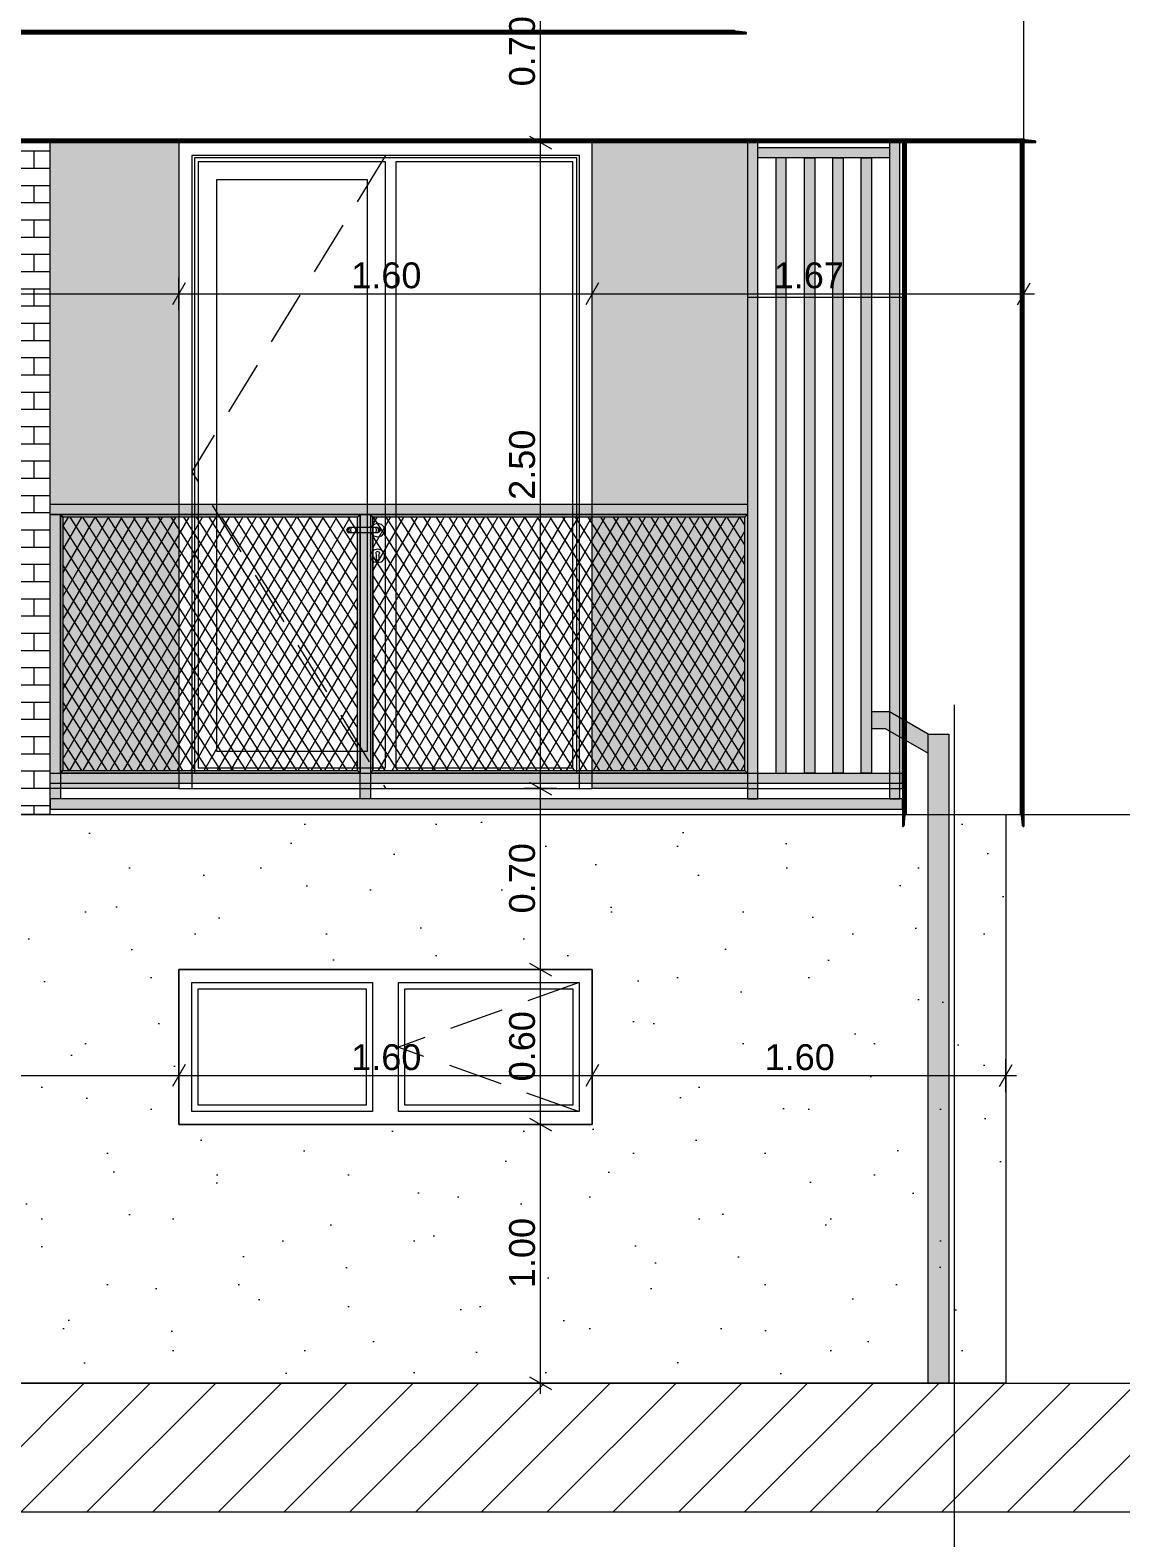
# Model space of a CAD drawing. Header units: millimetres. Extents: x 476571643 to 477489869, y 4620928210 to 4621294454.
# Drawn here: x 477478927 to 477483150, y 4620993931 to 4620999764 of the extents above; entities that cross this region are included whole.
import ezdxf

# ---------------------------------------------------------------- set-up
doc = ezdxf.new("R2010")
doc.units = ezdxf.units.MM
doc.header["$MEASUREMENT"] = 0
doc.linetypes.add('Hidden Line', pattern=[317.5, 211.666667, -105.833333])
for name, color, linetype, lineweight in [('0_Pen_No__250_Pen_No__255', 255, 'Continuous', 0), ('0_Pen_No__250_Pen_No__7', 7, 'Continuous', 0), ('2D Drafting - General_Pen_No__30_Pen_No__9_Pen_No__9_Pen_No__253', 252, 'Continuous', 0), ('2D Drafting - General_Pen_No__30_Pen_No__9_Pen_No__9_Pen_No__7', 7, 'Continuous', 0), ('2D Drafting - General_Pen_No__7_Pen_No__250', 7, 'Continuous', 0), ('2D Drafting - General_Pen_No__7_Pen_No__7', 7, 'Continuous', 0), ('New_2D Drafting - General_Pen_No__255', 255, 'Continuous', 0), ('New_2D Drafting - General_Pen_No__30_Pen_No__9_Pen_No__9_Pen_No__255', 255, 'Continuous', 0), ('New_2D Drafting - General_Pen_No__30_Pen_No__9_Pen_No__9_Pen_No__7', 7, 'Continuous', 0), ('New_2D Drafting - General_Pen_No__4', 7, 'Continuous', 0), ('New_2D Drafting - General_Pen_No__42', 250, 'Continuous', 0), ('New_2D Drafting - General_Pen_No__7', 7, 'Continuous', 0), ('New_Site & Landscape - Terrain_Pen_No__250', 7, 'Continuous', 0), ('New_Structural - Bearing_Pen_No__250', 7, 'Continuous', 0), ('New_Structural - Bearing_Pen_No__7', 7, 'Continuous', 0), ('Structural - Bearing_Pen_No__250', 7, 'Continuous', 0), ('Structural - Bearing_Pen_No__7', 7, 'Continuous', 0), ('zoma_Pen_No__1', 1, 'Continuous', 0), ('zoma_Pen_No__142', 142, 'Continuous', 0), ('zoma_Pen_No__5_Pen_No__5_Pen_No__142', 142, 'Continuous', 0)]:
    doc.layers.add(name, color=color, linetype=linetype, lineweight=lineweight)
doc.layers.add('zoma', color=7, linetype='Continuous')
doc.styles.add('GENERATED_STYLE_2', font='arial.ttf')
doc.dimstyles.new('GENERATED_STYLE__3', dxfattribs={"dimtxt": 200, "dimasz": 64.421331, "dimexe": 0.18, "dimexo": 3, "dimgap": 0.09, "dimtad": 1, "dimtih": 1, "dimtoh": 1, "dimlfac": 0.001, "dimzin": 0, "dimdsep": 46, "dimtxsty": 'GENERATED_STYLE_2', "dimblk": 'ARROWHEAD_2', "dimblk1": 'ARROWHEAD_2', "dimblk2": 'ARROWHEAD_2', "dimcen": 0.09, "dimclrd": 142, "dimclre": 142, "dimclrt": 142, "dimadec": 0, "dimazin": 0, "dimtfac": 1, "dimtdec": 4, "dimtmove": 0, "dimatfit": 3, "dimfxl": 1, "dimtolj": 1, "dimtzin": 0, "dimarcsym": 0})
doc.dimstyles.new('GENERATED_STYLE__31', dxfattribs={"dimtxt": 100, "dimasz": 64.421331, "dimexe": 0.18, "dimexo": 3, "dimgap": 0.09, "dimtad": 1, "dimtih": 1, "dimtoh": 1, "dimlfac": 0.001, "dimzin": 0, "dimdsep": 46, "dimtxsty": 'GENERATED_STYLE_2', "dimblk": 'ARROWHEAD_2', "dimblk1": 'ARROWHEAD_2', "dimblk2": 'ARROWHEAD_2', "dimcen": 0.09, "dimclrd": 142, "dimclre": 142, "dimclrt": 142, "dimadec": 0, "dimazin": 0, "dimtfac": 1, "dimtdec": 4, "dimtmove": 0, "dimatfit": 3, "dimfxl": 1, "dimtolj": 1, "dimtzin": 0, "dimarcsym": 0})
doc.dimstyles.new('GENERATED_STYLE__32', dxfattribs={"dimtxt": 100, "dimasz": 64.421331, "dimexe": 0.18, "dimexo": 3, "dimgap": 0.09, "dimtad": 1, "dimlfac": 0.001, "dimzin": 0, "dimdsep": 46, "dimtxsty": 'GENERATED_STYLE_2', "dimblk": 'ARROWHEAD_2', "dimblk1": 'ARROWHEAD_2', "dimblk2": 'ARROWHEAD_2', "dimcen": 0.09, "dimclrd": 142, "dimclre": 142, "dimclrt": 142, "dimadec": 0, "dimazin": 0, "dimtfac": 1, "dimtdec": 4, "dimtmove": 0, "dimatfit": 3, "dimfxl": 1, "dimtolj": 1, "dimtzin": 0, "dimarcsym": 0})
doc.dimstyles.new('GENERATED_STYLE__5', dxfattribs={"dimtxt": 300, "dimasz": 152, "dimexe": 0.18, "dimexo": 3, "dimgap": 0.09, "dimtad": 1, "dimtih": 1, "dimtoh": 1, "dimlfac": 0.001, "dimzin": 0, "dimdsep": 46, "dimtxsty": 'GENERATED_STYLE_2', "dimblk": 'ARROWHEAD_2', "dimblk1": 'ARROWHEAD_2', "dimblk2": 'ARROWHEAD_2', "dimcen": 0.09, "dimclrd": 1, "dimclre": 1, "dimclrt": 1, "dimadec": 0, "dimazin": 0, "dimtfac": 1, "dimtdec": 4, "dimtmove": 0, "dimatfit": 3, "dimfxl": 1, "dimtolj": 1, "dimtzin": 0, "dimarcsym": 0})
pattern_1 = [(60, (476844527.15, 4621385791.044), (-38.9711432, 22.5), []), (122.8330945, (476844527.15, 4621385791.044), (36.8060797, 18.75), [])]

# ---------------------------------------------------------------- blocks, each defined once
blk = doc.blocks.new('*D1048', base_point=(476844527.1, 4621385791))
at = {"layer": 'zoma_Pen_No__142', "color": 142, "linetype": 'Continuous', "lineweight": 0, "transparency": 16777216}
for p, q in [((477461802.3, 4620991851.8), (477461753.4, 4620991767)), ((477461777.8, 4620991745.8), (477461777.8, 4620991873)), ((477482479.7, 4620991767), (477482528.7, 4620991851.8)), ((477482504.2, 4620991745.8), (477482504.2, 4620991873)), ((477461736.4, 4620991809.4), (477461777.8, 4620991809.4)), ((477461777.8, 4620991809.4), (477482504.2, 4620991809.4)), ((477482504.2, 4620991809.4), (477482545.6, 4620991809.4))]:
    blk.add_line(p, q, dxfattribs=at)
at = {"layer": 'zoma_Pen_No__142', "color": 142, "lineweight": 0, "transparency": 16777216, "insert": (477471799.1, 4620991849.4), "char_height": 200, "attachment_point": 7, "style": 'GENERATED_STYLE_2'}
blk.add_mtext('\\A1;{\\pql;\\fArial CYR|b0|i0|c204|p34;20.73}', dxfattribs=at)
blk = doc.blocks.new('ARROWHEAD_2')
at = {"color": 0, "linetype": 'Continuous', "lineweight": 0}
for p, q in [((-0.378, -0.655), (0.378, 0.655)), ((0, 0), (-1, 0))]:
    blk.add_line(p, q, dxfattribs=at)
blk = doc.blocks.new('*D1054', base_point=(476844527.1, 4621385791))
at = {"layer": 'zoma_Pen_No__142', "color": 142, "linetype": 'Continuous', "lineweight": 0, "transparency": 16777216}
for p, q in [((477475842.7, 4620992644.2), (477475793.7, 4620992559.5)), ((477475818.2, 4620992538.3), (477475818.2, 4620992665.4)), ((477482329, 4620992644.2), (477482280.1, 4620992559.5)), ((477482304.6, 4620992538.3), (477482304.6, 4620992665.4)), ((477475818.2, 4620992601.8), (477482304.6, 4620992601.8))]:
    blk.add_line(p, q, dxfattribs=at)
at = {"layer": 'zoma_Pen_No__142', "color": 142, "lineweight": 0, "transparency": 16777216, "char_height": 200, "attachment_point": 7, "style": 'GENERATED_STYLE_2'}
for s, insert in [('\\A1;{\\pql;\\fArial CYR|b0|i0|c204|p34;6.49}', (477478795.3, 4620992641.8)), ('\\A1;{\\pql;\\fArial CYR|b0|i0|c204|p34;0.40}', (477481748, 4620992641.8))]:
    blk.add_mtext(s, dxfattribs=dict(at, insert=insert))
blk = doc.blocks.new('*D1055', base_point=(476844527.1, 4621385791))
at = {"layer": 'zoma_Pen_No__142', "color": 142, "linetype": 'Continuous', "lineweight": 0, "transparency": 16777216}
for p, q in [((477482329, 4620992644.2), (477482280.1, 4620992559.5)), ((477482304.6, 4620992538.3), (477482304.6, 4620992665.4)), ((477482680.1, 4620992559.5), (477482729, 4620992644.2)), ((477482704.6, 4620992538.3), (477482704.6, 4620992665.4)), ((477482304.6, 4620992601.8), (477482704.6, 4620992601.8)), ((477482704.6, 4620992601.8), (477482746, 4620992601.8))]:
    blk.add_line(p, q, dxfattribs=at)
blk = doc.blocks.new('*D1726', base_point=(476844527.1, 4621385791))
at = {"layer": 'zoma_Pen_No__1', "color": 1, "linetype": 'Continuous', "lineweight": 0, "transparency": 16777216}
for p, q in [((477482704.6, 4621004671.5), (477482704.6, 4621004971.5)), ((477487755.2, 4621004671.5), (477487755.2, 4621004971.5)), ((477482762.3, 4621004921.5), (477482646.8, 4621004721.5)), ((477487697.5, 4621004721.5), (477487813, 4621004921.5)), ((477482606.8, 4621004821.5), (477482704.6, 4621004821.5)), ((477482704.6, 4621004821.5), (477487755.2, 4621004821.5)), ((477487755.2, 4621004821.5), (477487853, 4621004821.5))]:
    blk.add_line(p, q, dxfattribs=at)
at = {"layer": 'zoma_Pen_No__1', "color": 1, "lineweight": 0, "transparency": 16777216, "insert": (477484717, 4621004881.5), "char_height": 300, "attachment_point": 7, "style": 'GENERATED_STYLE_2'}
blk.add_mtext('\\A1;{\\pql;\\fArial CYR|b0|i0|c204|p34;19.00}', dxfattribs=at)
blk = doc.blocks.new('*D2126', base_point=(476844527.1, 4621385791))
at = {"layer": 'zoma_Pen_No__142', "color": 142, "linetype": 'Continuous', "lineweight": 0, "transparency": 16777216}
for p, q in [((477478028.7, 4620998786.8), (477477979.7, 4620998702)), ((477478004.2, 4620998680.8), (477478004.2, 4620998808)), ((477479527.6, 4620998786.8), (477479478.7, 4620998702)), ((477479503.2, 4620998680.8), (477479503.2, 4620998808)), ((477478004.2, 4620998744.4), (477479503.2, 4620998744.4))]:
    blk.add_line(p, q, dxfattribs=at)
at = {"layer": 'zoma_Pen_No__142', "color": 142, "lineweight": 0, "transparency": 16777216, "insert": (477478620.7, 4620998764.4), "char_height": 100, "attachment_point": 7, "style": 'GENERATED_STYLE_2'}
blk.add_mtext('\\A1;{\\pql;\\fArial CYR|b0|i0|c204|p34;1.50}', dxfattribs=at)
blk = doc.blocks.new('*D2127', base_point=(476844527.1, 4621385791))
at = {"layer": 'zoma_Pen_No__142', "color": 142, "linetype": 'Continuous', "lineweight": 0, "transparency": 16777216}
for p, q in [((477479527.6, 4620998786.8), (477479478.7, 4620998702)), ((477479503.2, 4620998680.8), (477479503.2, 4620998808)), ((477481127.6, 4620998786.8), (477481078.7, 4620998702)), ((477481103.2, 4620998680.8), (477481103.2, 4620998808)), ((477479503.2, 4620998744.4), (477481103.2, 4620998744.4))]:
    blk.add_line(p, q, dxfattribs=at)
at = {"layer": 'zoma_Pen_No__142', "color": 142, "lineweight": 0, "transparency": 16777216, "insert": (477480170.1, 4620998764.4), "char_height": 100, "attachment_point": 7, "style": 'GENERATED_STYLE_2'}
blk.add_mtext('\\A1;{\\pql;\\fArial CYR|b0|i0|c204|p34;1.60}', dxfattribs=at)
blk = doc.blocks.new('*D2128', base_point=(476844527.1, 4621385791))
at = {"layer": 'zoma_Pen_No__142', "color": 142, "linetype": 'Continuous', "lineweight": 0, "transparency": 16777216}
for p, q in [((477481127.6, 4620998786.8), (477481078.7, 4620998702)), ((477481103.2, 4620998680.8), (477481103.2, 4620998808)), ((477482749.7, 4620998702), (477482798.6, 4620998786.8)), ((477482774.1, 4620998680.8), (477482774.1, 4620998808)), ((477481103.2, 4620998744.4), (477482774.1, 4620998744.4)), ((477482774.1, 4620998744.4), (477482815.6, 4620998744.4))]:
    blk.add_line(p, q, dxfattribs=at)
at = {"layer": 'zoma_Pen_No__142', "color": 142, "lineweight": 0, "transparency": 16777216, "insert": (477481805.6, 4620998764.4), "char_height": 100, "attachment_point": 7, "style": 'GENERATED_STYLE_2'}
blk.add_mtext('\\A1;{\\pql;\\fArial CYR|b0|i0|c204|p34;1.67}', dxfattribs=at)
blk = doc.blocks.new('*D2139', base_point=(476844527.1, 4621385791))
at = {"layer": 'zoma_Pen_No__142', "color": 142, "linetype": 'Continuous', "lineweight": 0, "transparency": 16777216}
for p, q in [((477478004.2, 4620995655.8), (477478004.2, 4620995783)), ((477479503.2, 4620995655.8), (477479503.2, 4620995783)), ((477478028.7, 4620995761.8), (477477979.7, 4620995677)), ((477479527.6, 4620995761.8), (477479478.7, 4620995677)), ((477478004.2, 4620995719.4), (477479503.2, 4620995719.4))]:
    blk.add_line(p, q, dxfattribs=at)
at = {"layer": 'zoma_Pen_No__142', "color": 142, "lineweight": 0, "transparency": 16777216, "insert": (477478620.7, 4620995739.4), "char_height": 100, "attachment_point": 7, "style": 'GENERATED_STYLE_2'}
blk.add_mtext('\\A1;{\\pql;\\fArial CYR|b0|i0|c204|p34;1.50}', dxfattribs=at)
blk = doc.blocks.new('*D2140', base_point=(476844527.1, 4621385791))
at = {"layer": 'zoma_Pen_No__142', "color": 142, "linetype": 'Continuous', "lineweight": 0, "transparency": 16777216}
for p, q in [((477479503.2, 4620995655.8), (477479503.2, 4620995783)), ((477481102.7, 4620995655.8), (477481102.7, 4620995783)), ((477479527.6, 4620995761.8), (477479478.7, 4620995677)), ((477481127.2, 4620995761.8), (477481078.3, 4620995677)), ((477479503.2, 4620995719.4), (477481102.7, 4620995719.4))]:
    blk.add_line(p, q, dxfattribs=at)
at = {"layer": 'zoma_Pen_No__142', "color": 142, "lineweight": 0, "transparency": 16777216, "insert": (477480169.9, 4620995739.4), "char_height": 100, "attachment_point": 7, "style": 'GENERATED_STYLE_2'}
blk.add_mtext('\\A1;{\\pql;\\fArial CYR|b0|i0|c204|p34;1.60}', dxfattribs=at)
blk = doc.blocks.new('*D2141', base_point=(476844527.1, 4621385791))
at = {"layer": 'zoma_Pen_No__142', "color": 142, "linetype": 'Continuous', "lineweight": 0, "transparency": 16777216}
for p, q in [((477481102.7, 4620995655.8), (477481102.7, 4620995783)), ((477482703.8, 4620995655.8), (477482703.8, 4620995783)), ((477481127.2, 4620995761.8), (477481078.3, 4620995677)), ((477482679.4, 4620995677), (477482728.3, 4620995761.8)), ((477481102.7, 4620995719.4), (477482703.8, 4620995719.4)), ((477482703.8, 4620995719.4), (477482745.3, 4620995719.4))]:
    blk.add_line(p, q, dxfattribs=at)
at = {"layer": 'zoma_Pen_No__142', "color": 142, "lineweight": 0, "transparency": 16777216, "insert": (477481770.3, 4620995739.4), "char_height": 100, "attachment_point": 7, "style": 'GENERATED_STYLE_2'}
blk.add_mtext('\\A1;{\\pql;\\fArial CYR|b0|i0|c204|p34;1.60}', dxfattribs=at)
blk = doc.blocks.new('*D2176', base_point=(476844527.1, 4621385791))
at = {"layer": 'zoma_Pen_No__142', "color": 142, "linetype": 'Continuous', "lineweight": 0, "transparency": 16777216}
for p, q in [((477480860.4, 4620995554.5), (477480945.2, 4620995505.5)), ((477480966.4, 4620995530), (477480839.2, 4620995530)), ((477480902.8, 4620994529.9), (477480902.8, 4620995530)), ((477480966.4, 4620994529.9), (477480839.2, 4620994529.9)), ((477480860.4, 4620994554.4), (477480945.2, 4620994505.5)), ((477480902.8, 4620994488.5), (477480902.8, 4620994529.9))]:
    blk.add_line(p, q, dxfattribs=at)
at = {"layer": 'zoma_Pen_No__142', "color": 142, "lineweight": 0, "transparency": 16777216, "insert": (477480882.8, 4620994896.9), "char_height": 100, "attachment_point": 7, "rotation": 90, "style": 'GENERATED_STYLE_2'}
blk.add_mtext('\\A1;{\\pql;\\fArial CYR|b0|i0|c204|p34;1.00}', dxfattribs=at)
blk = doc.blocks.new('*D2177', base_point=(476844527.1, 4621385791))
at = {"layer": 'zoma_Pen_No__142', "color": 142, "linetype": 'Continuous', "lineweight": 0, "transparency": 16777216}
for p, q in [((477480860.4, 4620996154.5), (477480945.2, 4620996105.5)), ((477480966.4, 4620996130), (477480839.2, 4620996130)), ((477480902.8, 4620995530), (477480902.8, 4620996130)), ((477480860.4, 4620995554.5), (477480945.2, 4620995505.5)), ((477480966.4, 4620995530), (477480839.2, 4620995530))]:
    blk.add_line(p, q, dxfattribs=at)
at = {"layer": 'zoma_Pen_No__142', "color": 142, "lineweight": 0, "transparency": 16777216, "insert": (477480882.8, 4620995697), "char_height": 100, "attachment_point": 7, "rotation": 90, "style": 'GENERATED_STYLE_2'}
blk.add_mtext('\\A1;{\\pql;\\fArial CYR|b0|i0|c204|p34;0.60}', dxfattribs=at)
blk = doc.blocks.new('*D2178', base_point=(476844527.1, 4621385791))
at = {"layer": 'zoma_Pen_No__142', "color": 142, "linetype": 'Continuous', "lineweight": 0, "transparency": 16777216}
for p, q in [((477480860.4, 4620996854.5), (477480945.2, 4620996805.5)), ((477480966.4, 4620996830), (477480839.2, 4620996830)), ((477480902.8, 4620996130), (477480902.8, 4620996830)), ((477480860.4, 4620996154.5), (477480945.2, 4620996105.5)), ((477480966.4, 4620996130), (477480839.2, 4620996130))]:
    blk.add_line(p, q, dxfattribs=at)
at = {"layer": 'zoma_Pen_No__142', "color": 142, "lineweight": 0, "transparency": 16777216, "insert": (477480882.8, 4620996347), "char_height": 100, "attachment_point": 7, "rotation": 90, "style": 'GENERATED_STYLE_2'}
blk.add_mtext('\\A1;{\\pql;\\fArial CYR|b0|i0|c204|p34;0.70}', dxfattribs=at)
blk = doc.blocks.new('*D2179', base_point=(476844527.1, 4621385791))
at = {"layer": 'zoma_Pen_No__142', "color": 142, "linetype": 'Continuous', "lineweight": 0, "transparency": 16777216}
for p, q in [((477480860.4, 4620999354.5), (477480945.2, 4620999305.5)), ((477480966.4, 4620999330), (477480839.2, 4620999330)), ((477480902.8, 4620996830), (477480902.8, 4620999330)), ((477480860.4, 4620996854.5), (477480945.2, 4620996805.5)), ((477480966.4, 4620996830), (477480839.2, 4620996830))]:
    blk.add_line(p, q, dxfattribs=at)
at = {"layer": 'zoma_Pen_No__142', "color": 142, "lineweight": 0, "transparency": 16777216, "insert": (477480882.8, 4620997947), "char_height": 100, "attachment_point": 7, "rotation": 90, "style": 'GENERATED_STYLE_2'}
blk.add_mtext('\\A1;{\\pql;\\fArial CYR|b0|i0|c204|p34;2.50}', dxfattribs=at)
blk = doc.blocks.new('*D2180', base_point=(476844527.1, 4621385791))
at = {"layer": 'zoma_Pen_No__142', "color": 142, "linetype": 'Continuous', "lineweight": 0, "transparency": 16777216}
for p, q in [((477480860.4, 4621000054.5), (477480945.2, 4621000005.5)), ((477480966.4, 4621000030), (477480839.2, 4621000030)), ((477480902.8, 4620999330), (477480902.8, 4621000030)), ((477480860.4, 4620999354.5), (477480945.2, 4620999305.5)), ((477480966.4, 4620999330), (477480839.2, 4620999330))]:
    blk.add_line(p, q, dxfattribs=at)
at = {"layer": 'zoma_Pen_No__142', "color": 142, "lineweight": 0, "transparency": 16777216, "insert": (477480882.8, 4620999547), "char_height": 100, "attachment_point": 7, "rotation": 90, "style": 'GENERATED_STYLE_2'}
blk.add_mtext('\\A1;{\\pql;\\fArial CYR|b0|i0|c204|p34;0.70}', dxfattribs=at)

msp = doc.modelspace()

# ---------------------------------------------------------------- hatches: boundary and pattern name
at = {"layer": '0_Pen_No__250_Pen_No__255', "linetype": 'Continuous', "lineweight": 0, "true_color": 0x3f3f3f}
for points in [[(477482403.572, 4620996966.617), (477482403.572, 4620997040.121), (477482253.68, 4620997126.75), (477482183.68, 4620997126.75), (477482183.68, 4620997062.75), (477482237.236, 4620997062.75)], [(477482403.572, 4620994529.923), (477482403.572, 4620997040.121), (477482483.741, 4620997040.121), (477482483.808, 4620994529.922)]]:
    msp.add_hatch(color=250, dxfattribs=at).paths.add_polyline_path(points)
at = {"layer": '2D Drafting - General_Pen_No__30_Pen_No__9_Pen_No__9_Pen_No__253', "linetype": 'Continuous', "lineweight": 0}
h = msp.add_hatch(dxfattribs=at)
h.set_pattern_fill('BRICK___RUNNING_BOND', color=252, style=0, pattern_type=2)
h.set_pattern_definition([(180, (477424474.43, 4620999563.556), (0, 66.64), []), (90, (477424474.43, 4620999563.56), (244.8, 0), [66.64, -66.64]), (90, (477424352.03, 4620999630.2), (244.8, 0), [66.64, -66.64])])
h.paths.add_polyline_path([(477468504.11, 4620996729.99), (477468504.11, 4620999329.993), (477468904.237, 4620999329.993), (477470053.922, 4620999329.991), (477470053.922, 4620996829.986), (477471653.915, 4620996829.986), (477471653.915, 4620999329.991), (477475104.092, 4620999329.99), (477475293.294, 4620999329.99), (477475403.662, 4620999329.99), (477476404.193, 4620999329.99), (477476404.193, 4620997729.991), (477478004.193, 4620997729.991), (477478004.193, 4620999329.99), (477479449.743, 4620999329.99), (477479003.82, 4620999329.989), (477479003.829, 4620996729.98), (477476053.792, 4620996729.99), (477475803.662, 4620996729.99), (477475436.137, 4620996729.99), (477475403.662, 4620996729.99), (477470504.051, 4620996729.99), (477468904.237, 4620996729.99), (477468504.237, 4620996729.99)])
at = {"layer": '2D Drafting - General_Pen_No__7_Pen_No__7', "linetype": 'Continuous', "lineweight": 0}
h = msp.add_hatch(dxfattribs=at)
h.set_pattern_fill('MASONRY_BLOCK', style=0, pattern_type=2)
h.set_pattern_definition([(45, (476844527.15, 4621385791.04), (-127.279217, 127.279217), [])])
h.paths.add_polyline_path([(477489869.428, 4620994529.92), (477489869.428, 4620994029.912), (477451866.709, 4620994029.912), (477451866.709, 4620994529.902), (477466503.521, 4620994529.932)])
at = {"layer": 'New_2D Drafting - General_Pen_No__255', "linetype": 'Continuous', "lineweight": 0, "true_color": 0xbfbfbf}
for points in [[(477479004.152, 4620996829.99), (477479004.152, 4620999330.003), (477479503.175, 4620999330.003), (477479503.175, 4620996829.99)], [(477481103.175, 4620999330.003), (477481704.198, 4620999330.003), (477481704.198, 4620996829.99), (477481103.175, 4620996829.99)]]:
    msp.add_hatch(color=9, dxfattribs=at).paths.add_polyline_path(points)
at = {"layer": 'New_2D Drafting - General_Pen_No__30_Pen_No__9_Pen_No__9_Pen_No__255', "linetype": 'Continuous', "lineweight": 0}
for points in [[(477481744.198, 4620999329.99), (477481704.198, 4620999329.99), (477481704.198, 4620996789.99), (477481744.198, 4620996789.99)], [(477482254.198, 4620999310.078), (477482254.198, 4620999269.99), (477481744.198, 4620999269.99), (477481744.198, 4620999310.078)], [(477482294.198, 4620999329.99), (477482254.198, 4620999329.99), (477482254.198, 4620996789.99), (477482294.198, 4620996789.99)], [(477481854.198, 4620999269.99), (477481814.198, 4620999269.99), (477481814.198, 4620996889.99), (477481854.198, 4620996889.99)], [(477481924.198, 4620999269.99), (477481964.198, 4620999269.99), (477481964.198, 4620996889.99), (477481924.198, 4620996889.99)], [(477482034.198, 4620999269.99), (477482074.198, 4620999269.99), (477482074.198, 4620996889.99), (477482034.198, 4620996889.99)], [(477482144.198, 4620999269.99), (477482184.198, 4620999269.99), (477482184.198, 4620996889.99), (477482144.198, 4620996889.99)], [(477481704.198, 4620997930.105), (477481704.198, 4620997890.018), (477479004.152, 4620997890.018), (477479004.152, 4620997930.105)], [(477479044.152, 4620996789.99), (477479004.152, 4620996789.99), (477479004.152, 4620997890.018), (477479044.152, 4620997890.018)], [(477479054.152, 4620997880.018), (477479044.152, 4620997890.018), (477480204.204, 4620997890.018), (477480194.204, 4620997880.018)], [(477479044.152, 4620997890.018), (477479054.152, 4620997880.018), (477479054.152, 4620996899.99), (477479044.152, 4620996889.99)], [(477480204.204, 4620996889.99), (477480194.204, 4620996899.99), (477480194.204, 4620997880.018), (477480204.204, 4620997890.018)], [(477480244.204, 4620996789.99), (477480204.204, 4620996789.99), (477480204.204, 4620997890.018), (477480244.204, 4620997890.018)], [(477480244.204, 4620996889.99), (477480254.204, 4620996899.99), (477480254.204, 4620997880.018), (477480244.204, 4620997890.018)], [(477480254.204, 4620997880.018), (477480244.204, 4620997890.018), (477481704.198, 4620997890.018), (477481694.198, 4620997880.018)], [(477481704.198, 4620996889.99), (477481694.198, 4620996899.99), (477481694.198, 4620997880.018), (477481704.198, 4620997890.018)], [(477480194.204, 4620996899.99), (477480204.204, 4620996889.99), (477479044.152, 4620996889.99), (477479054.152, 4620996899.99)], [(477481694.198, 4620996899.99), (477481704.198, 4620996889.99), (477480244.204, 4620996889.99), (477480254.204, 4620996899.99)], [(477482304.198, 4620996889.99), (477482304.198, 4620996849.99), (477479004.152, 4620996849.99), (477479004.152, 4620996889.99)], [(477479004.152, 4620996789.99), (477479004.152, 4620996749.99), (477482304.198, 4620996749.99), (477482304.198, 4620996789.99)]]:
    msp.add_hatch(color=255, dxfattribs=at).paths.add_polyline_path(points)
at = {"layer": 'New_2D Drafting - General_Pen_No__42', "linetype": 'Continuous', "lineweight": 0, "true_color": 0xc7c8ca}
h = msp.add_hatch(dxfattribs=at)
h.set_pattern_fill('CUT_STONE', color=9, style=0, pattern_type=2)
h.set_pattern_definition([(45, (476844527.15, 4621386591.04), (-254.55844, 254.55844), [0, -240, 0, -360]), (110, (476845327.15, 4621386591.04), (338.28934, 123.12725), [0, -176, 0, -304])])
h.paths.add_polyline_path([(477475403.798, 4620994529.937), (477475403.798, 4620996729.99), (477475876.518, 4620996729.99), (477479076.657, 4620996729.99), (477482376.517, 4620996729.99), (477482703.831, 4620996729.989), (477482703.831, 4620994529.921)])
h.paths.add_polyline_path([(477478004.193, 4620995529.99), (477478004.193, 4620996129.99), (477476404.621, 4620996129.99), (477476404.621, 4620995529.99)], flags=0)
h.paths.add_polyline_path([(477481102.747, 4620995529.99), (477481102.747, 4620996129.99), (477479503.175, 4620996129.99), (477479503.175, 4620995529.99)], flags=0)
at = {"layer": 'New_2D Drafting - General_Pen_No__7', "linetype": 'Continuous', "lineweight": 0}
h = msp.add_hatch(dxfattribs=at)
h.set_pattern_fill('BATT_INSULATION', style=0, pattern_type=2)
h.set_pattern_definition(pattern_1)
h.paths.add_polyline_path([(477480194.204, 4620997880.018), (477479054.152, 4620997880.018), (477479054.152, 4620996899.99), (477480194.204, 4620996899.99)])
h = msp.add_hatch(dxfattribs=at)
h.set_pattern_fill('BATT_INSULATION', style=0, pattern_type=2)
h.set_pattern_definition(pattern_1)
h.paths.add_polyline_path([(477481694.198, 4620997880.018), (477480254.204, 4620997880.018), (477480254.204, 4620996899.99), (477481694.198, 4620996899.99)])

# ---------------------------------------------------------------- linework, layer by layer
at = {"layer": '0_Pen_No__250_Pen_No__7', "color": 7, "linetype": 'Continuous', "lineweight": 0, "flags": 128}
for points in [[(477482403.572, 4620996966.617), (477482403.572, 4620997040.121), (477482253.68, 4620997126.75), (477482183.68, 4620997126.75), (477482183.68, 4620997062.75), (477482237.236, 4620997062.75)], [(477482403.572, 4620994529.923), (477482403.572, 4620997040.121), (477482483.741, 4620997040.121), (477482483.808, 4620994529.922)]]:
    msp.add_lwpolyline(points, close=True, dxfattribs=at)
at = {"layer": '2D Drafting - General_Pen_No__30_Pen_No__9_Pen_No__9_Pen_No__7', "color": 7, "linetype": 'Continuous', "lineweight": 0, "flags": 128}
msp.add_lwpolyline([(477468504.11, 4620996729.99), (477468504.11, 4620999329.993), (477468904.237, 4620999329.993), (477470053.922, 4620999329.991), (477470053.922, 4620996829.986), (477471653.915, 4620996829.986), (477471653.915, 4620999329.991), (477475104.092, 4620999329.99), (477475293.294, 4620999329.99), (477475403.662, 4620999329.99), (477476404.193, 4620999329.99), (477476404.193, 4620997729.991), (477478004.193, 4620997729.991), (477478004.193, 4620999329.99), (477479449.743, 4620999329.99), (477479003.82, 4620999329.989), (477479003.829, 4620996729.98), (477476053.792, 4620996729.99), (477475803.662, 4620996729.99), (477475436.137, 4620996729.99), (477475403.662, 4620996729.99), (477470504.051, 4620996729.99), (477468904.237, 4620996729.99), (477468504.237, 4620996729.99)], close=True, dxfattribs=at)
at = {"layer": '2D Drafting - General_Pen_No__7_Pen_No__250', "color": 7, "linetype": 'Continuous', "lineweight": 0, "flags": 128}
msp.add_lwpolyline([(477489869.428, 4620994529.92), (477489869.428, 4620994029.912), (477451866.709, 4620994029.912), (477451866.709, 4620994529.902), (477466503.521, 4620994529.932)], close=True, dxfattribs=at)
at = {"layer": '2D Drafting - General_Pen_No__7_Pen_No__7', "color": 7, "linetype": 'Continuous', "lineweight": 0, "flags": 128}
for points in [[(477479507.298, 4620996829.998), (477481103.182, 4620996830.004), (477481103.173, 4620999330.004), (477479503.173, 4620999329.998)], [(477479503.173, 4620999329.998), (477479503.182, 4620996829.998), (477479507.298, 4620996829.998)]]:
    msp.add_lwpolyline(points, dxfattribs=at)
for points in [[(477481053.173, 4620999280.002), (477479553.173, 4620999279.997), (477479553.182, 4620996829.998), (477481053.182, 4620996830.005)], [(477481043.173, 4620999270.002), (477479563.173, 4620999269.997), (477479563.181, 4620996890), (477481043.181, 4620996890.005)], [(477480303.177, 4620999255), (477479578.173, 4620999254.997), (477479578.181, 4620996910), (477480303.181, 4620996910.002)], [(477481028.173, 4620999255.002), (477480343.173, 4620999255), (477480343.181, 4620996910.002), (477481028.181, 4620996910.005)], [(477480233.174, 4620999185), (477479648.174, 4620999184.998), (477479648.181, 4620996975), (477480233.181, 4620996975.002)]]:
    msp.add_lwpolyline(points, close=True, dxfattribs=at)
at = {"layer": '2D Drafting - General_Pen_No__7_Pen_No__7', "color": 7, "linetype": 'Hidden Line', "lineweight": 0, "flags": 128}
for points in [[(477480303.177, 4620999280), (477479553.181, 4620998055.875), (477480302.409, 4620996831.285)], [(477481052.747, 4620996079.99), (477480352.961, 4620995829.99), (477481052.747, 4620995579.99)]]:
    msp.add_lwpolyline(points, dxfattribs=at)
at = {"layer": 'New_2D Drafting - General_Pen_No__30_Pen_No__9_Pen_No__9_Pen_No__7', "color": 7, "linetype": 'Continuous', "lineweight": 0, "flags": 128}
for points in [[(477481744.198, 4620999329.99), (477481704.198, 4620999329.99), (477481704.198, 4620996789.99), (477481744.198, 4620996789.99)], [(477482254.198, 4620999310.078), (477482254.198, 4620999269.99), (477481744.198, 4620999269.99), (477481744.198, 4620999310.078)], [(477482294.198, 4620999329.99), (477482254.198, 4620999329.99), (477482254.198, 4620996789.99), (477482294.198, 4620996789.99)], [(477481854.198, 4620999269.99), (477481814.198, 4620999269.99), (477481814.198, 4620996889.99), (477481854.198, 4620996889.99)], [(477481924.198, 4620999269.99), (477481964.198, 4620999269.99), (477481964.198, 4620996889.99), (477481924.198, 4620996889.99)], [(477482034.198, 4620999269.99), (477482074.198, 4620999269.99), (477482074.198, 4620996889.99), (477482034.198, 4620996889.99)], [(477482144.198, 4620999269.99), (477482184.198, 4620999269.99), (477482184.198, 4620996889.99), (477482144.198, 4620996889.99)], [(477481704.198, 4620996829.99), (477482303.655, 4620996829.99), (477482303.655, 4620998729.624), (477481704.198, 4620998729.624)], [(477481704.198, 4620997930.105), (477481704.198, 4620997890.018), (477479004.152, 4620997890.018), (477479004.152, 4620997930.105)], [(477479044.152, 4620996789.99), (477479004.152, 4620996789.99), (477479004.152, 4620997890.018), (477479044.152, 4620997890.018)], [(477479054.152, 4620997880.018), (477479044.152, 4620997890.018), (477480204.204, 4620997890.018), (477480194.204, 4620997880.018)], [(477479044.152, 4620997890.018), (477479054.152, 4620997880.018), (477479054.152, 4620996899.99), (477479044.152, 4620996889.99)], [(477480204.204, 4620996889.99), (477480194.204, 4620996899.99), (477480194.204, 4620997880.018), (477480204.204, 4620997890.018)], [(477480244.204, 4620996789.99), (477480204.204, 4620996789.99), (477480204.204, 4620997890.018), (477480244.204, 4620997890.018)], [(477480244.204, 4620996889.99), (477480254.204, 4620996899.99), (477480254.204, 4620997880.018), (477480244.204, 4620997890.018)], [(477480254.204, 4620997880.018), (477480244.204, 4620997890.018), (477481704.198, 4620997890.018), (477481694.198, 4620997880.018)], [(477481704.198, 4620996889.99), (477481694.198, 4620996899.99), (477481694.198, 4620997880.018), (477481704.198, 4620997890.018)], [(477480194.204, 4620996899.99), (477480204.204, 4620996889.99), (477479044.152, 4620996889.99), (477479054.152, 4620996899.99)], [(477481694.198, 4620996899.99), (477481704.198, 4620996889.99), (477480244.204, 4620996889.99), (477480254.204, 4620996899.99)], [(477482304.198, 4620996889.99), (477482304.198, 4620996849.99), (477479004.152, 4620996849.99), (477479004.152, 4620996889.99)], [(477479004.152, 4620996789.99), (477479004.152, 4620996749.99), (477482304.198, 4620996749.99), (477482304.198, 4620996789.99)]]:
    msp.add_lwpolyline(points, close=True, dxfattribs=at)
at = {"layer": 'New_2D Drafting - General_Pen_No__4', "color": 7, "linetype": 'Continuous', "lineweight": 0, "flags": 128}
for points in [[(477479004.152, 4620996829.99), (477479004.152, 4620999330.003), (477479503.175, 4620999330.003), (477479503.175, 4620996829.99)], [(477481103.175, 4620999330.003), (477481704.198, 4620999330.003), (477481704.198, 4620996829.99), (477481103.175, 4620996829.99)], [(477480194.204, 4620997880.018), (477479054.152, 4620997880.018), (477479054.152, 4620996899.99), (477480194.204, 4620996899.99)], [(477481694.198, 4620997880.018), (477480254.204, 4620997880.018), (477480254.204, 4620996899.99), (477481694.198, 4620996899.99)], [(477475403.798, 4620994529.937), (477475403.798, 4620996729.99), (477475876.518, 4620996729.99), (477479076.657, 4620996729.99), (477482376.517, 4620996729.99), (477482703.831, 4620996729.989), (477482703.831, 4620994529.921)], [(477481102.747, 4620995529.99), (477481102.747, 4620996129.99), (477479503.175, 4620996129.99), (477479503.175, 4620995529.99)]]:
    msp.add_lwpolyline(points, close=True, dxfattribs=at)
at = {"layer": 'New_Site & Landscape - Terrain_Pen_No__250', "color": 7, "linetype": 'Continuous', "lineweight": 0}
msp.add_line((477482773.831, 4620996730.244), (477486220.732, 4620996730.244), dxfattribs=at)
at = {"layer": 'New_Structural - Bearing_Pen_No__250', "color": 7, "linetype": 'Continuous', "lineweight": 0}
for p, q in [((477480155.217, 4620997837.071), (477480152.288, 4620997830)), ((477480152.288, 4620997830), (477480155.217, 4620997822.929)), ((477480156.769, 4620997837.071), (477480154.01, 4620997830)), ((477480154.01, 4620997830), (477480156.769, 4620997822.929)), ((477480162.288, 4620997840), (477480155.217, 4620997837.071)), ((477480161.583, 4620997837.071), (477480159.472, 4620997830)), ((477480159.472, 4620997830), (477480161.583, 4620997822.929)), ((477480163.43, 4620997840), (477480162.288, 4620997840)), ((477480166.681, 4620997840), (477480163.43, 4620997840)), ((477480171.548, 4620997840), (477480166.681, 4620997840)), ((477480168.789, 4620997837.071), (477480167.646, 4620997830)), ((477480167.646, 4620997830), (477480168.789, 4620997822.929)), ((477480177.288, 4620997840), (477480171.548, 4620997840)), ((477480257.288, 4620997840.001), (477480177.288, 4620997840)), ((477480247.967, 4620997840.001), (477480248.905, 4620997843.501)), ((477480248.905, 4620997843.501), (477480258.788, 4620997853.383)), ((477480263.028, 4620997840.001), (477480257.288, 4620997840.001)), ((477480258.788, 4620997853.383), (477480272.288, 4620997857.001)), ((477480267.894, 4620997840.001), (477480263.028, 4620997840.001)), ((477480265.787, 4620997837.072), (477480266.93, 4620997830.001)), ((477480266.93, 4620997830.001), (477480265.787, 4620997822.93)), ((477480271.146, 4620997840.001), (477480267.894, 4620997840.001)), ((477480272.288, 4620997840.001), (477480271.146, 4620997840.001)), ((477480272.288, 4620997857.001), (477480285.788, 4620997853.383)), ((477480272.288, 4620997840.001), (477480279.359, 4620997837.072)), ((477480272.992, 4620997837.072), (477480275.104, 4620997830.001)), ((477480275.104, 4620997830.001), (477480272.992, 4620997822.93)), ((477480277.807, 4620997837.072), (477480280.566, 4620997830.001)), ((477480280.566, 4620997830.001), (477480277.807, 4620997822.93)), ((477480279.359, 4620997837.072), (477480282.288, 4620997830.001)), ((477480282.288, 4620997830.001), (477480279.359, 4620997822.93)), ((477480285.788, 4620997853.383), (477480295.671, 4620997843.501)), ((477480295.671, 4620997843.501), (477480299.288, 4620997830.001)), ((477480299.288, 4620997830.001), (477480295.671, 4620997816.501)), ((477480155.217, 4620997822.929), (477480162.288, 4620997820)), ((477480163.43, 4620997820), (477480162.288, 4620997820)), ((477480166.681, 4620997820), (477480163.43, 4620997820)), ((477480171.548, 4620997820), (477480166.681, 4620997820)), ((477480177.288, 4620997820), (477480171.548, 4620997820)), ((477480257.288, 4620997820.001), (477480177.288, 4620997820)), ((477480248.905, 4620997816.501), (477480247.967, 4620997820.001)), ((477480258.788, 4620997806.618), (477480248.905, 4620997816.501)), ((477480263.028, 4620997820.001), (477480257.288, 4620997820.001)), ((477480272.288, 4620997803.001), (477480258.788, 4620997806.618)), ((477480267.895, 4620997820.001), (477480263.028, 4620997820.001)), ((477480271.146, 4620997820.001), (477480267.895, 4620997820.001)), ((477480272.288, 4620997820.001), (477480271.146, 4620997820.001)), ((477480279.359, 4620997822.93), (477480272.288, 4620997820.001)), ((477480285.788, 4620997806.618), (477480272.288, 4620997803.001)), ((477480295.671, 4620997816.501), (477480285.788, 4620997806.618)), ((477480245.288, 4620997730.001), (477480248.905, 4620997743.501)), ((477480248.906, 4620997716.501), (477480245.288, 4620997730.001)), ((477480248.905, 4620997743.501), (477480258.788, 4620997753.383)), ((477480258.788, 4620997706.618), (477480248.906, 4620997716.501)), ((477480258.788, 4620997753.383), (477480272.288, 4620997757.001)), ((477480265.568, 4620997741.641), (477480264.82, 4620997739.693)), ((477480264.82, 4620997739.693), (477480267.288, 4620997734.401)), ((477480265.568, 4620997741.641), (477480266.913, 4620997745.145)), ((477480272.288, 4620997747.426), (477480266.913, 4620997745.145)), ((477480267.288, 4620997734.401), (477480267.288, 4620997732.887)), ((477480267.288, 4620997732.887), (477480267.288, 4620997730.001)), ((477480267.288, 4620997730.001), (477480267.288, 4620997727.114)), ((477480267.288, 4620997727.114), (477480267.288, 4620997721.34)), ((477480267.288, 4620997721.34), (477480267.288, 4620997717.501)), ((477480267.288, 4620997717.501), (477480268.753, 4620997713.965)), ((477480268.753, 4620997713.965), (477480272.288, 4620997712.501)), ((477480272.288, 4620997757.001), (477480285.788, 4620997753.383)), ((477480277.663, 4620997745.145), (477480272.288, 4620997747.426)), ((477480272.288, 4620997712.501), (477480275.824, 4620997713.965)), ((477480275.824, 4620997713.965), (477480277.288, 4620997717.501)), ((477480277.288, 4620997734.401), (477480279.756, 4620997739.693)), ((477480277.288, 4620997732.887), (477480277.288, 4620997734.401)), ((477480277.288, 4620997732.887), (477480277.288, 4620997730.001)), ((477480277.288, 4620997730.001), (477480277.288, 4620997727.114)), ((477480277.288, 4620997727.114), (477480277.288, 4620997721.34)), ((477480277.288, 4620997721.34), (477480277.288, 4620997717.501)), ((477480279.008, 4620997741.641), (477480277.663, 4620997745.145)), ((477480279.008, 4620997741.641), (477480279.756, 4620997739.693)), ((477480285.788, 4620997753.383), (477480295.671, 4620997743.501)), ((477480295.671, 4620997716.501), (477480285.788, 4620997706.618)), ((477480295.671, 4620997743.501), (477480299.288, 4620997730.001)), ((477480299.288, 4620997730.001), (477480295.671, 4620997716.501)), ((477480272.288, 4620997703.001), (477480258.788, 4620997706.618)), ((477480285.788, 4620997706.618), (477480272.288, 4620997703.001))]:
    msp.add_line(p, q, dxfattribs=at)
at = {"layer": 'New_Structural - Bearing_Pen_No__7', "color": 7, "linetype": 'Continuous', "lineweight": 0}
for p, q in [((477479503.175, 4620995529.99), (477479503.175, 4620996129.99)), ((477479553.175, 4620995579.99), (477479553.175, 4620996079.99)), ((477479553.175, 4620996079.99), (477480252.961, 4620996079.99)), ((477480252.961, 4620996079.99), (477480252.961, 4620995579.99)), ((477480352.961, 4620995579.99), (477480352.961, 4620996079.99)), ((477480352.961, 4620996079.99), (477481052.747, 4620996079.99)), ((477481052.747, 4620996079.99), (477481052.747, 4620995579.99)), ((477481102.747, 4620996129.99), (477481102.747, 4620995529.99)), ((477479578.175, 4620995604.99), (477479578.175, 4620996054.99)), ((477479578.175, 4620996054.99), (477480227.961, 4620996054.99)), ((477480227.961, 4620996054.99), (477480227.961, 4620995604.99)), ((477480377.961, 4620995604.99), (477480377.961, 4620996054.99)), ((477480377.961, 4620996054.99), (477481027.747, 4620996054.99)), ((477481027.747, 4620996054.99), (477481027.747, 4620995604.99)), ((477480252.961, 4620995579.99), (477479553.175, 4620995579.99)), ((477480227.961, 4620995604.99), (477479578.175, 4620995604.99)), ((477481052.747, 4620995579.99), (477480352.961, 4620995579.99)), ((477481027.747, 4620995604.99), (477480377.961, 4620995604.99)), ((477481102.747, 4620995529.99), (477479503.175, 4620995529.99))]:
    msp.add_line(p, q, dxfattribs=at)
at = {"layer": 'Structural - Bearing_Pen_No__250', "color": 7, "linetype": 'Continuous', "lineweight": 0}
for p, q in [((477482774.143, 4620999344.407), (477482774.143, 4621000015.592)), ((477475707.596, 4620999752.486), (477481700.248, 4620999752.486)), ((477475707.596, 4620999749.991), (477481700.248, 4620999749.991)), ((477475712.059, 4620999756.441), (477481695.786, 4620999756.441)), ((477475749.46, 4620999760.431), (477481658.385, 4620999760.431)), ((477475753.921, 4620999764.386), (477481653.922, 4620999764.386)), ((477481654.322, 4620999762.855), (477481653.922, 4620999764.386)), ((477481655.46, 4620999761.557), (477481654.322, 4620999762.855)), ((477481657.163, 4620999760.69), (477481655.46, 4620999761.557)), ((477481658.385, 4620999760.431), (477481657.163, 4620999760.69)), ((477481695.786, 4620999756.441), (477481658.385, 4620999760.431)), ((477481697.008, 4620999756.181), (477481695.786, 4620999756.441)), ((477481698.711, 4620999755.314), (477481697.008, 4620999756.181)), ((477481699.849, 4620999754.016), (477481698.711, 4620999755.314)), ((477481700.248, 4620999752.486), (477481699.849, 4620999754.016)), ((477481700.248, 4620999749.991), (477481700.248, 4620999752.486)), ((477461534.069, 4620999344.388), (477482774.143, 4620999344.388)), ((477482774.543, 4620999342.857), (477482774.143, 4620999344.388)), ((477482775.681, 4620999341.56), (477482774.543, 4620999342.857)), ((477482777.384, 4620999340.693), (477482775.681, 4620999341.56)), ((477461487.743, 4620999332.488), (477482820.469, 4620999332.488)), ((477461487.743, 4620999329.993), (477482820.469, 4620999329.993)), ((477461492.206, 4620999336.443), (477482816.007, 4620999336.443)), ((477461529.607, 4620999340.433), (477482778.606, 4620999340.433)), ((477482304.11, 4620999329.993), (477482304.11, 4620996683.663)), ((477482306.605, 4620999329.993), (477482306.605, 4620996683.663)), ((477482310.56, 4620999329.993), (477482310.56, 4620996688.126)), ((477482314.55, 4620999329.993), (477482314.55, 4620996725.527)), ((477482318.505, 4620999329.993), (477482318.505, 4620996729.989)), ((477482759.748, 4620999329.993), (477482759.748, 4620996729.989)), ((477482763.703, 4620999329.993), (477482763.703, 4620996725.527)), ((477482767.693, 4620999329.993), (477482767.693, 4620996688.126)), ((477482771.648, 4620999329.993), (477482771.648, 4620996683.663)), ((477482774.143, 4620999329.993), (477482774.143, 4620996683.663)), ((477482778.606, 4620999340.433), (477482777.384, 4620999340.693)), ((477482816.007, 4620999336.443), (477482778.606, 4620999340.433)), ((477482817.229, 4620999336.184), (477482816.007, 4620999336.443)), ((477482818.932, 4620999335.317), (477482817.229, 4620999336.184)), ((477482820.07, 4620999334.019), (477482818.932, 4620999335.317)), ((477482820.469, 4620999332.488), (477482820.07, 4620999334.019)), ((477482820.469, 4620999329.993), (477482820.469, 4620999332.488)), ((477482310.56, 4620996688.126), (477482314.55, 4620996725.527)), ((477482314.55, 4620996725.527), (477482314.81, 4620996726.749)), ((477482314.81, 4620996726.749), (477482315.677, 4620996728.452)), ((477482315.677, 4620996728.452), (477482316.975, 4620996729.59)), ((477482316.975, 4620996729.59), (477482318.505, 4620996729.989)), ((477482318.505, 4620996729.989), (477482759.748, 4620996729.989)), ((477482759.748, 4620996729.989), (477482761.279, 4620996729.59)), ((477482761.279, 4620996729.59), (477482762.577, 4620996728.452)), ((477482762.577, 4620996728.452), (477482763.444, 4620996726.749)), ((477482763.444, 4620996726.749), (477482763.703, 4620996725.527)), ((477482763.703, 4620996725.527), (477482767.693, 4620996688.126)), ((477482304.11, 4620996683.663), (477482306.605, 4620996683.663)), ((477482306.605, 4620996683.663), (477482308.136, 4620996684.063)), ((477482308.136, 4620996684.063), (477482309.434, 4620996685.201)), ((477482309.434, 4620996685.201), (477482310.301, 4620996686.904)), ((477482310.301, 4620996686.904), (477482310.56, 4620996688.126)), ((477482767.693, 4620996688.126), (477482767.953, 4620996686.904)), ((477482767.953, 4620996686.904), (477482768.82, 4620996685.201)), ((477482768.82, 4620996685.201), (477482770.117, 4620996684.063)), ((477482770.117, 4620996684.063), (477482771.648, 4620996683.663)), ((477482771.648, 4620996683.663), (477482774.143, 4620996683.663))]:
    msp.add_line(p, q, dxfattribs=at)
at = {"layer": 'Structural - Bearing_Pen_No__7', "color": 7, "linetype": 'Continuous', "lineweight": 0}
msp.add_line((477479503.175, 4620996129.99), (477481102.747, 4620996129.99), dxfattribs=at)
at = {"layer": 'zoma_Pen_No__5_Pen_No__5_Pen_No__142', "color": 142, "linetype": 'Continuous', "lineweight": 0}
msp.add_line((477482504.198, 4620997154.027), (477482504.198, 4620990871.312), dxfattribs=at)

# ---------------------------------------------------------------- dimensions: what is measured, and where the dimension line sits
at = {"layer": 'zoma', "color": 1, "linetype": 'Continuous', "lineweight": 0}
dim = msp.add_linear_dim(base=(477487755.232, 4621004821.464), p1=(477482704.568, 4620992601.846), p2=(477487755.232, 4621004686.271), text='19.00', dimstyle='GENERATED_STYLE__5', dxfattribs=at)
dim.commit()
dim.dimension.update_dxf_attribs({"geometry": '*D1726', "text_midpoint": (477485220.987, 4621005031.464), "dimtype": 160})
at = {"layer": 'zoma', "color": 142, "linetype": 'Continuous', "lineweight": 0}
for base, p1, p2, dimstyle, picture, middle in [((477482504.198, 4620991809.418), (477461777.828, 4621000409.965), (477482504.198, 4620991809.418), 'GENERATED_STYLE__3', '*D1048', (477472135.071, 4620991949.418)), ((477482774.143, 4620998744.423), (477481103.174, 4620998982.551), (477482774.143, 4620999542.151), 'GENERATED_STYLE__31', '*D2128', (477481935.512, 4620998814.423)), ((477481103.174, 4620998744.423), (477479503.175, 4620998887.3), (477481103.174, 4620998982.551), 'GENERATED_STYLE__31', '*D2127', (477480300.028, 4620998814.423)), ((477479503.175, 4620998744.423), (477478004.193, 4620998917.066), (477479503.175, 4620998887.3), 'GENERATED_STYLE__31', '*D2126', (477478750.537, 4620998814.423)), ((477482704.568, 4620992601.846), (477482304.568, 4620997426.809), (477482704.568, 4620997499.694), 'GENERATED_STYLE__3', '*D1055', (477482007.72, 4620992741.846)), ((477482304.568, 4620992601.846), (477475818.191, 4620992601.846), (477482304.568, 4620997426.809), 'GENERATED_STYLE__3', '*D1054', (477479055.086, 4620992741.846)), ((477479503.175, 4620995719.397), (477478004.193, 4620996129.99), (477479503.175, 4620996129.99), 'GENERATED_STYLE__31', '*D2139', (477478750.538, 4620995789.397)), ((477481102.747, 4620995719.397), (477479503.175, 4620996129.99), (477481102.747, 4620996129.99), 'GENERATED_STYLE__31', '*D2140', (477480299.815, 4620995789.397)), ((477482703.831, 4620995719.397), (477481102.747, 4620996129.99), (477482703.831, 4620995726.71), 'GENERATED_STYLE__31', '*D2141', (477481900.142, 4620995789.397))]:
    dim = msp.add_linear_dim(base=base, p1=p1, p2=p2, dimstyle=dimstyle, dxfattribs=at)
    dim.commit()
    dim.dimension.update_dxf_attribs({"geometry": picture, "text_midpoint": middle, "dimtype": 160})
for base, p1, p2, picture, middle in [((477480902.788, 4621000029.988), (477463204.197, 4620999329.995), (477462282.486, 4621000029.988), '*D2180', (477480832.788, 4620999676.845)), ((477480902.788, 4620999329.995), (477463204.189, 4620996829.995), (477463204.197, 4620999329.995), '*D2179', (477480832.788, 4620998076.848)), ((477480902.788, 4620996829.995), (477463593.035, 4620996129.99), (477463204.189, 4620996829.995), '*D2178', (477480832.788, 4620996476.846)), ((477480902.788, 4620996129.99), (477463695.649, 4620995529.99), (477463593.035, 4620996129.99), '*D2177', (477480832.788, 4620995826.844)), ((477480902.788, 4620995529.99), (477463900.878, 4620994529.927), (477463695.649, 4620995529.99), '*D2176', (477480832.788, 4620995026.812))]:
    dim = msp.add_linear_dim(base=base, p1=p1, p2=p2, angle=90, dimstyle='GENERATED_STYLE__32', dxfattribs=at)
    dim.commit()
    dim.dimension.update_dxf_attribs({"geometry": picture, "text_midpoint": middle, "dimtype": 160, "text_rotation": 90})

doc.saveas('drawing.dxf')
